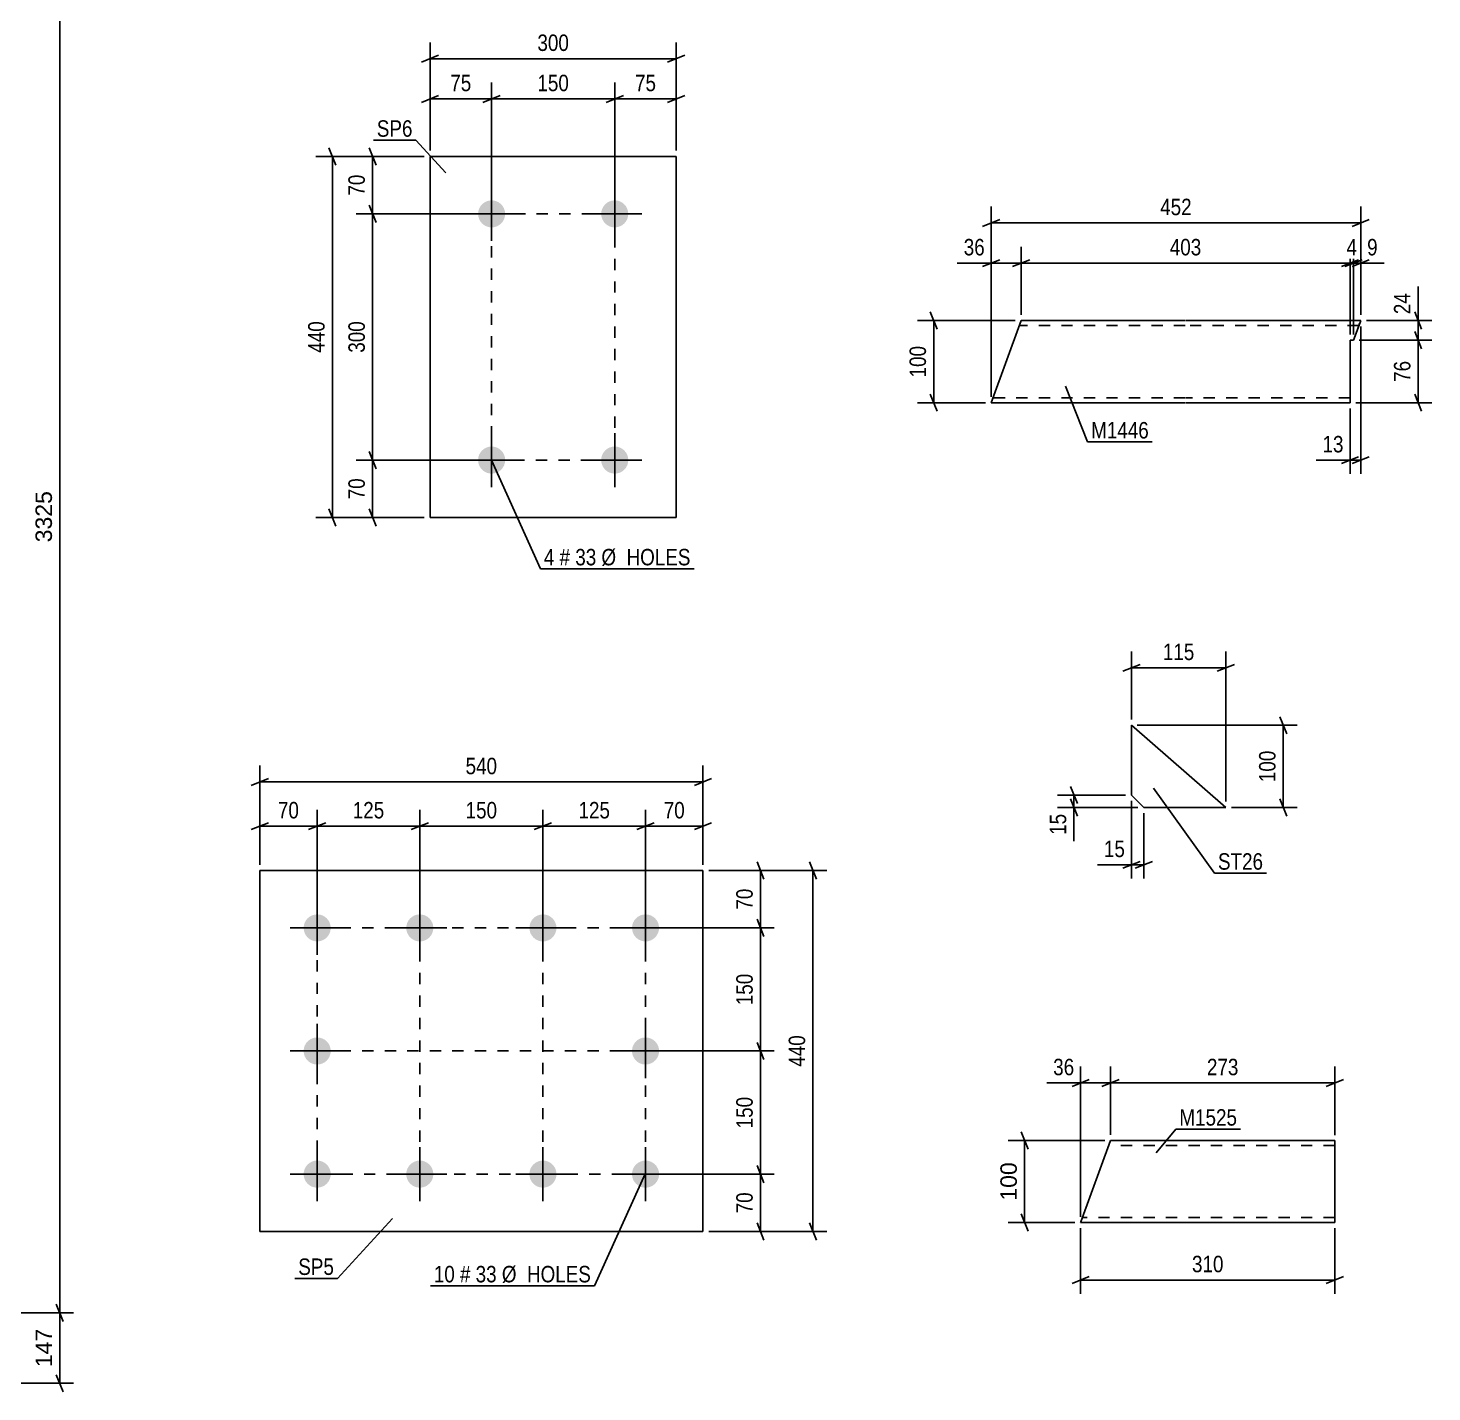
# Model space of a CAD drawing. Header units: millimetres. Extents: x 0 to 1189, y 0 to 841.
# Drawn here: x 702.5 to 946.8, y 428.4 to 665.8 of the extents above; entities that cross this region are included whole.
import ezdxf

# ---------------------------------------------------------------- set-up
doc = ezdxf.new("R2010")
doc.units = ezdxf.units.MM
doc.linetypes.add('DXK_LINE_DOT2', pattern=[3.9198, 1.9599, -1.9599])
doc.styles.add('Arial', font='ARIAL.TTF', dxfattribs={"height": 0.2})
doc.styles.add('Arial Narrow', font='ARIALN.TTF', dxfattribs={"height": 0.2})

# ---------------------------------------------------------------- blocks, each defined once
blk = doc.blocks.new('Part-284935191-15649 - 15648')
at = {"color": 2, "linetype": 'Continuous'}
for p, q in [((910.91, 530.14), (894.48, 544.43)), ((894.48, 544.43), (894.48, 532.29)), ((894.48, 532.29), (896.63, 530.14)), ((896.63, 530.14), (910.91, 530.14))]:
    blk.add_line(p, q, dxfattribs=at)
blk = doc.blocks.new('Part-284935191-15541 - 15540')
at = {"color": 2, "linetype": 'Continuous'}
for p, q in [((772.41, 580.59), (772.41, 643.45)), ((772.41, 643.45), (815.27, 643.45)), ((815.27, 643.45), (815.27, 580.59)), ((815.27, 580.59), (772.41, 580.59))]:
    blk.add_line(p, q, dxfattribs=at)
blk = doc.blocks.new('Bolt-284935191-15542 - 15540')
at = {"linetype": 'Continuous'}
for points in [[(783.13, 635.8, -1), (783.13, 631.09, -1)], [(804.56, 635.8, -1), (804.56, 631.09, -1)], [(783.13, 592.95, -1), (783.13, 588.23, -1)], [(804.56, 592.95, -1), (804.56, 588.23, -1)]]:
    blk.add_hatch(color=1, dxfattribs=at).paths.add_polyline_path(points)
at = {"color": 1, "linetype": 'Continuous'}
for p, q in [((783.13, 638.16), (783.13, 628.73)), ((804.56, 638.16), (804.56, 628.73)), ((778.41, 633.45), (787.84, 633.45)), ((799.84, 633.45), (809.27, 633.45)), ((783.13, 595.3), (783.13, 585.87)), ((804.56, 595.3), (804.56, 585.87)), ((778.41, 590.59), (787.84, 590.59)), ((799.84, 590.59), (809.27, 590.59))]:
    blk.add_line(p, q, dxfattribs=at)
blk = doc.blocks.new('Part-284935191-15549 - 15548')
at = {"color": 2, "linetype": 'Continuous'}
for p, q in [((742.77, 519.17), (742.77, 456.31)), ((742.77, 519.17), (819.92, 519.17)), ((819.92, 519.17), (819.92, 456.31)), ((742.77, 456.31), (819.92, 456.31))]:
    blk.add_line(p, q, dxfattribs=at)
blk = doc.blocks.new('Bolt-284935191-15550 - 15548')
at = {"linetype": 'Continuous'}
for points in [[(752.77, 511.52, -1), (752.77, 506.81, -1)], [(770.63, 511.52, -1), (770.63, 506.81, -1)], [(792.06, 511.52, -1), (792.06, 506.81, -1)], [(809.92, 511.52, -1), (809.92, 506.81, -1)], [(752.77, 490.1, -1), (752.77, 485.38, -1)], [(809.92, 490.1, -1), (809.92, 485.38, -1)], [(752.77, 468.67, -1), (752.77, 463.95, -1)], [(770.63, 468.67, -1), (770.63, 463.95, -1)], [(792.06, 468.67, -1), (792.06, 463.95, -1)], [(809.92, 468.67, -1), (809.92, 463.95, -1)]]:
    blk.add_hatch(color=1, dxfattribs=at).paths.add_polyline_path(points)
at = {"color": 1, "linetype": 'Continuous'}
for p, q in [((752.77, 513.88), (752.77, 504.45)), ((770.63, 513.88), (770.63, 504.45)), ((792.06, 513.88), (792.06, 504.45)), ((809.92, 513.88), (809.92, 504.45)), ((748.06, 509.17), (757.49, 509.17)), ((765.92, 509.17), (775.34, 509.17)), ((787.34, 509.17), (796.77, 509.17)), ((805.2, 509.17), (814.63, 509.17)), ((752.77, 492.45), (752.77, 483.02)), ((809.92, 492.45), (809.92, 483.02)), ((748.06, 487.74), (757.49, 487.74)), ((805.2, 487.74), (814.63, 487.74)), ((752.77, 471.02), (752.77, 461.6)), ((770.63, 471.02), (770.63, 461.6)), ((792.06, 471.02), (792.06, 461.6)), ((809.92, 471.02), (809.92, 461.6)), ((748.06, 466.31), (757.49, 466.31)), ((765.92, 466.31), (775.34, 466.31)), ((787.34, 466.31), (796.77, 466.31)), ((805.2, 466.31), (814.63, 466.31))]:
    blk.add_line(p, q, dxfattribs=at)
blk = doc.blocks.new('Part-284935191-15586 - 15585')
at = {"color": 2, "linetype": 'Continuous'}
for p, q in [((875.28, 614.87), (870.08, 600.58)), ((903.85, 614.87), (875.28, 614.87)), ((934.39, 614.87), (903.95, 614.87)), ((934.34, 614.74), (933.76, 613.16)), ((934.39, 614.87), (934.34, 614.74)), ((933.15, 611.47), (932.53, 611.47)), ((932.53, 611.47), (932.53, 600.58)), ((933.76, 613.16), (933.15, 611.47)), ((903.85, 600.58), (870.08, 600.58)), ((932.53, 600.58), (903.95, 600.58))]:
    blk.add_line(p, q, dxfattribs=at)
at = {"color": 7, "linetype": 'DXK_LINE_DOT2'}
for p, q in [((903.85, 614.01), (874.97, 614.01)), ((934.08, 614.01), (903.95, 614.01)), ((933.76, 613.16), (934.2, 614.37)), ((870.39, 601.44), (870.42, 601.51)), ((903.85, 601.44), (870.39, 601.44)), ((932.53, 601.44), (903.95, 601.44))]:
    blk.add_line(p, q, dxfattribs=at)
blk = doc.blocks.new('Part-284935191-15601 - 15600')
at = {"color": 2, "linetype": 'Continuous'}
for p, q in [((885.7, 458.01), (890.85, 472.17)), ((929.89, 472.17), (890.85, 472.17)), ((929.89, 472.17), (929.89, 472.04)), ((929.89, 472.04), (929.89, 470.45)), ((929.89, 470.45), (929.89, 459.6)), ((929.89, 457.88), (929.89, 459.6)), ((885.65, 457.88), (885.7, 458.01)), ((885.65, 457.88), (929.89, 457.88))]:
    blk.add_line(p, q, dxfattribs=at)
at = {"color": 7, "linetype": 'DXK_LINE_DOT2'}
for p, q in [((929.89, 470.45), (929.89, 471.67)), ((929.89, 471.31), (890.54, 471.31)), ((885.65, 457.88), (885.65, 457.88)), ((885.96, 458.74), (885.99, 458.8)), ((929.89, 458.74), (885.96, 458.74)), ((929.89, 458.8), (929.89, 459.27)), ((929.89, 458.74), (929.89, 458.8))]:
    blk.add_line(p, q, dxfattribs=at)
blk = doc.blocks.new('Rectangle-284935191-18930 - 15540')
at = {"color": 1, "linetype": 'DXK_LINE_DOT2'}
blk.add_lwpolyline([(783.13, 633.45), (804.56, 633.45), (804.56, 590.59), (783.13, 590.59), (783.13, 633.45)], close=True, dxfattribs=at)
blk = doc.blocks.new('Rectangle-284935191-18945 - 15548')
at = {"color": 1, "linetype": 'DXK_LINE_DOT2'}
blk.add_lwpolyline([(752.77, 509.17), (809.92, 509.17), (809.92, 466.31), (752.77, 466.31), (752.77, 509.17)], close=True, dxfattribs=at)
blk = doc.blocks.new('Line-284935191-18955 - 15548')
at = {"color": 1, "linetype": 'DXK_LINE_DOT2'}
blk.add_line((752.77, 487.74), (809.92, 487.74), dxfattribs=at)
blk = doc.blocks.new('Line-284935191-18962 - 15548')
at = {"color": 1, "linetype": 'DXK_LINE_DOT2'}
blk.add_line((770.63, 509.17), (770.63, 466.31), dxfattribs=at)
blk = doc.blocks.new('Line-284935191-18969 - 15548')
at = {"color": 1, "linetype": 'DXK_LINE_DOT2'}
blk.add_line((792.06, 509.17), (792.06, 466.31), dxfattribs=at)
blk = doc.blocks.new('StraightDimension-284935191-11063 - 10052')
at = {"color": 7, "linetype": 'Continuous'}
for p, q in [((652.58, 719.26), (710.36, 719.26)), ((708.56, 717.76), (707.36, 720.76)), ((707.96, 442.18), (707.96, 719.26)), ((707.36, 443.68), (708.56, 440.68)), ((652.58, 442.18), (710.36, 442.18))]:
    blk.add_line(p, q, dxfattribs=at)
at = {"color": 0}
blk.add_wipeout([(707.21, 585.77), (703.01, 585.77), (703.01, 575.68), (707.21, 575.68)], dxfattribs=at)
at = {"color": 3, "style": 'Arial'}
blk.add_text('3325', height=2.865, rotation=90.0002, dxfattribs=at).set_placement((706.61, 576.28))
blk = doc.blocks.new('StraightDimension-284935191-11064 - 10052')
at = {"color": 7, "linetype": 'Continuous'}
for p, q in [((707.36, 443.68), (708.56, 440.68)), ((652.58, 442.18), (710.36, 442.18)), ((707.96, 429.9), (707.96, 442.18)), ((708.56, 428.4), (707.36, 431.4)), ((683.9, 429.9), (710.36, 429.9))]:
    blk.add_line(p, q, dxfattribs=at)
at = {"color": 0}
blk.add_wipeout([(707.21, 439.98), (703.01, 439.98), (703.01, 432.11), (707.21, 432.11)], dxfattribs=at)
at = {"color": 3, "style": 'Arial'}
blk.add_text('147', height=2.865, rotation=90.0002, dxfattribs=at).set_placement((706.61, 432.71))
blk = doc.blocks.new('StraightDimension-284935191-16313 - 15648')
at = {"color": 7, "linetype": 'Continuous'}
for p, q in [((883.88, 533.79), (885.08, 530.79)), ((893.48, 532.29), (881.63, 532.29)), ((885.08, 528.64), (883.88, 531.64)), ((884.48, 530.14), (884.48, 532.29)), ((895.63, 530.14), (881.63, 530.14))]:
    blk.add_line(p, q, dxfattribs=at)
at = {"color": 0}
blk.add_wipeout([(883.73, 529.62), (879.53, 529.62), (879.53, 524.76), (883.73, 524.76)], dxfattribs=at)
at = {"color": 7, "linetype": 'Continuous'}
blk.add_line((884.48, 530.14), (884.48, 524.24), dxfattribs=at)
blk.add_line((884.48, 530.14), (884.48, 524.24), dxfattribs=at)
at = {"color": 3, "style": 'Arial Narrow'}
blk.add_text('15', height=2.863, rotation=90.0002, dxfattribs=at).set_placement((883.13, 525.36))
blk = doc.blocks.new('StraightDimension-284935191-16305 - 15648')
at = {"color": 7, "linetype": 'Continuous'}
for p, q in [((894.48, 531.29), (894.48, 517.74)), ((896.63, 529.14), (896.63, 517.74)), ((892.98, 519.54), (895.98, 520.74)), ((898.13, 520.74), (895.13, 519.54)), ((894.48, 520.14), (896.63, 520.14))]:
    blk.add_line(p, q, dxfattribs=at)
at = {"color": 0}
blk.add_wipeout([(893.96, 520.89), (893.96, 525.09), (889.1, 525.09), (889.1, 520.89)], dxfattribs=at)
at = {"color": 7, "linetype": 'Continuous'}
blk.add_line((894.48, 520.14), (888.58, 520.14), dxfattribs=at)
blk.add_line((894.48, 520.14), (888.58, 520.14), dxfattribs=at)
at = {"color": 3, "style": 'Arial Narrow'}
blk.add_text('15', height=2.863, dxfattribs=at).set_placement((889.7, 521.49))
blk = doc.blocks.new('StraightDimension-284935191-16317 - 15648')
at = {"color": 7, "linetype": 'Continuous'}
for p, q in [((921.51, 542.93), (920.31, 545.93)), ((895.48, 544.43), (923.31, 544.43)), ((920.91, 530.14), (920.91, 544.43)), ((920.31, 531.64), (921.51, 528.64)), ((911.91, 530.14), (923.31, 530.14))]:
    blk.add_line(p, q, dxfattribs=at)
at = {"color": 0}
blk.add_wipeout([(920.16, 540.63), (915.96, 540.63), (915.96, 533.94), (920.16, 533.94)], dxfattribs=at)
at = {"color": 3, "style": 'Arial Narrow'}
blk.add_text('100', height=2.863, rotation=90.0002, dxfattribs=at).set_placement((919.56, 534.54))
blk = doc.blocks.new('StraightDimension-284935191-16309 - 15648')
at = {"color": 7, "linetype": 'Continuous'}
for p, q in [((894.48, 545.43), (894.48, 557.28)), ((910.91, 531.14), (910.91, 557.28)), ((895.98, 555.03), (892.98, 553.83)), ((909.41, 553.83), (912.41, 555.03)), ((894.48, 554.43), (910.91, 554.43))]:
    blk.add_line(p, q, dxfattribs=at)
at = {"color": 0}
blk.add_wipeout([(906.04, 555.18), (906.04, 559.38), (899.36, 559.38), (899.36, 555.18)], dxfattribs=at)
at = {"color": 3, "style": 'Arial Narrow'}
blk.add_text('115', height=2.863, dxfattribs=at).set_placement((899.96, 555.78))
blk = doc.blocks.new('StraightDimension-284935191-16107 - 15540')
at = {"color": 7, "linetype": 'Continuous'}
for p, q in [((772.41, 644.45), (772.41, 663.3)), ((815.27, 644.45), (815.27, 663.3)), ((773.91, 661.05), (770.91, 659.85)), ((772.41, 660.45), (815.27, 660.45)), ((813.77, 659.85), (816.77, 661.05))]:
    blk.add_line(p, q, dxfattribs=at)
at = {"color": 0}
blk.add_wipeout([(797.19, 661.2), (797.19, 665.4), (790.5, 665.4), (790.5, 661.2)], dxfattribs=at)
at = {"color": 3, "style": 'Arial Narrow'}
blk.add_text('300', height=2.863, dxfattribs=at).set_placement((791.1, 661.8))
blk = doc.blocks.new('StraightDimension-284935191-16081 - 15540')
at = {"color": 7, "linetype": 'Continuous'}
for p, q in [((761.81, 592.09), (763.01, 589.09)), ((782.13, 590.59), (759.56, 590.59)), ((762.41, 580.59), (762.41, 590.59)), ((763.01, 579.09), (761.81, 582.09)), ((771.41, 580.59), (759.56, 580.59))]:
    blk.add_line(p, q, dxfattribs=at)
at = {"color": 0}
blk.add_wipeout([(761.66, 588.02), (757.46, 588.02), (757.46, 583.16), (761.66, 583.16)], dxfattribs=at)
at = {"color": 3, "style": 'Arial Narrow'}
blk.add_text('70', height=2.863, rotation=90.0002, dxfattribs=at).set_placement((761.06, 583.76))
blk = doc.blocks.new('StraightDimension-284935191-16079 - 15540')
at = {"color": 7, "linetype": 'Continuous'}
for p, q in [((771.41, 643.45), (759.56, 643.45)), ((761.81, 644.95), (763.01, 641.95)), ((762.41, 633.45), (762.41, 643.45)), ((782.13, 633.45), (759.56, 633.45)), ((763.01, 631.95), (761.81, 634.95))]:
    blk.add_line(p, q, dxfattribs=at)
at = {"color": 0}
blk.add_wipeout([(761.66, 640.87), (757.46, 640.87), (757.46, 636.02), (761.66, 636.02)], dxfattribs=at)
at = {"color": 3, "style": 'Arial Narrow'}
blk.add_text('70', height=2.863, rotation=90.0002, dxfattribs=at).set_placement((761.06, 636.62))
blk = doc.blocks.new('StraightDimension-284935191-16080 - 15540')
at = {"color": 7, "linetype": 'Continuous'}
for p, q in [((782.13, 633.45), (759.56, 633.45)), ((763.01, 631.95), (761.81, 634.95)), ((762.41, 590.59), (762.41, 633.45)), ((761.81, 592.09), (763.01, 589.09)), ((782.13, 590.59), (759.56, 590.59))]:
    blk.add_line(p, q, dxfattribs=at)
at = {"color": 0}
blk.add_wipeout([(761.66, 615.36), (757.46, 615.36), (757.46, 608.68), (761.66, 608.68)], dxfattribs=at)
at = {"color": 3, "style": 'Arial Narrow'}
blk.add_text('300', height=2.863, rotation=90.0002, dxfattribs=at).set_placement((761.06, 609.28))
blk = doc.blocks.new('StraightDimension-284935191-16091 - 15540')
at = {"color": 7, "linetype": 'Continuous'}
for p, q in [((771.41, 643.45), (752.56, 643.45)), ((756.01, 641.95), (754.81, 644.95)), ((755.41, 580.59), (755.41, 643.45)), ((754.81, 582.09), (756.01, 579.09)), ((771.41, 580.59), (752.56, 580.59))]:
    blk.add_line(p, q, dxfattribs=at)
at = {"color": 0}
blk.add_wipeout([(754.66, 615.36), (750.46, 615.36), (750.46, 608.68), (754.66, 608.68)], dxfattribs=at)
at = {"color": 3, "style": 'Arial Narrow'}
blk.add_text('440', height=2.863, rotation=90.0002, dxfattribs=at).set_placement((754.06, 609.28))
blk = doc.blocks.new('StraightDimension-284935191-16095 - 15540')
at = {"color": 7, "linetype": 'Continuous'}
for p, q in [((804.56, 634.45), (804.56, 656.3)), ((815.27, 644.45), (815.27, 656.3)), ((803.06, 652.85), (806.06, 654.05)), ((804.56, 653.45), (815.27, 653.45)), ((816.77, 654.05), (813.77, 652.85))]:
    blk.add_line(p, q, dxfattribs=at)
at = {"color": 0}
blk.add_wipeout([(812.34, 654.2), (812.34, 658.4), (807.49, 658.4), (807.49, 654.2)], dxfattribs=at)
at = {"color": 3, "style": 'Arial Narrow'}
blk.add_text('75', height=2.863, dxfattribs=at).set_placement((808.09, 654.8))
blk = doc.blocks.new('StraightDimension-284935191-16096 - 15540')
at = {"color": 7, "linetype": 'Continuous'}
for p, q in [((783.13, 634.45), (783.13, 656.3)), ((804.56, 634.45), (804.56, 656.3)), ((784.63, 654.05), (781.63, 652.85)), ((783.13, 653.45), (804.56, 653.45)), ((803.06, 652.85), (806.06, 654.05))]:
    blk.add_line(p, q, dxfattribs=at)
at = {"color": 0}
blk.add_wipeout([(797.19, 654.2), (797.19, 658.4), (790.5, 658.4), (790.5, 654.2)], dxfattribs=at)
at = {"color": 3, "style": 'Arial Narrow'}
blk.add_text('150', height=2.863, dxfattribs=at).set_placement((791.1, 654.8))
blk = doc.blocks.new('StraightDimension-284935191-16097 - 15540')
at = {"color": 7, "linetype": 'Continuous'}
for p, q in [((772.41, 644.45), (772.41, 656.3)), ((783.13, 634.45), (783.13, 656.3)), ((770.91, 652.85), (773.91, 654.05)), ((772.41, 653.45), (783.13, 653.45)), ((784.63, 654.05), (781.63, 652.85))]:
    blk.add_line(p, q, dxfattribs=at)
at = {"color": 0}
blk.add_wipeout([(780.2, 654.2), (780.2, 658.4), (775.34, 658.4), (775.34, 654.2)], dxfattribs=at)
at = {"color": 3, "style": 'Arial Narrow'}
blk.add_text('75', height=2.863, dxfattribs=at).set_placement((775.94, 654.8))
blk = doc.blocks.new('StraightDimension-284935191-21095 - 15548')
at = {"color": 7, "linetype": 'Continuous'}
for p, q in [((770.63, 510.17), (770.63, 529.72)), ((792.06, 510.17), (792.06, 529.72)), ((772.13, 527.47), (769.13, 526.27)), ((770.63, 526.87), (792.06, 526.87)), ((790.56, 526.27), (793.56, 527.47))]:
    blk.add_line(p, q, dxfattribs=at)
at = {"color": 0}
blk.add_wipeout([(784.69, 527.62), (784.69, 531.82), (778, 531.82), (778, 527.62)], dxfattribs=at)
at = {"color": 3, "style": 'Arial Narrow'}
blk.add_text('150', height=2.863, dxfattribs=at).set_placement((778.6, 528.22))
blk = doc.blocks.new('StraightDimension-284935191-21091 - 15548')
at = {"color": 7, "linetype": 'Continuous'}
for p, q in [((830.52, 507.67), (829.32, 510.67)), ((810.92, 509.17), (832.32, 509.17)), ((829.92, 487.74), (829.92, 509.17)), ((829.32, 489.24), (830.52, 486.24)), ((810.92, 487.74), (832.32, 487.74))]:
    blk.add_line(p, q, dxfattribs=at)
at = {"color": 0}
blk.add_wipeout([(829.17, 501.8), (824.97, 501.8), (824.97, 495.11), (829.17, 495.11)], dxfattribs=at)
at = {"color": 3, "style": 'Arial Narrow'}
blk.add_text('150', height=2.863, rotation=90.0002, dxfattribs=at).set_placement((828.57, 495.71))
blk = doc.blocks.new('StraightDimension-284935191-16111 - 15548')
at = {"color": 7, "linetype": 'Continuous'}
for p, q in [((829.32, 520.67), (830.52, 517.67)), ((820.92, 519.17), (832.32, 519.17)), ((829.92, 509.17), (829.92, 519.17)), ((830.52, 507.67), (829.32, 510.67)), ((810.92, 509.17), (832.32, 509.17))]:
    blk.add_line(p, q, dxfattribs=at)
at = {"color": 0}
blk.add_wipeout([(829.17, 516.6), (824.97, 516.6), (824.97, 511.74), (829.17, 511.74)], dxfattribs=at)
at = {"color": 3, "style": 'Arial Narrow'}
blk.add_text('70', height=2.863, rotation=90.0002, dxfattribs=at).set_placement((828.57, 512.34))
blk = doc.blocks.new('StraightDimension-284935191-16114 - 15548')
at = {"color": 7, "linetype": 'Continuous'}
for p, q in [((829.32, 467.81), (830.52, 464.81)), ((810.92, 466.31), (832.32, 466.31)), ((829.92, 456.31), (829.92, 466.31)), ((830.52, 454.81), (829.32, 457.81)), ((820.92, 456.31), (832.32, 456.31))]:
    blk.add_line(p, q, dxfattribs=at)
at = {"color": 0}
blk.add_wipeout([(829.17, 463.74), (824.97, 463.74), (824.97, 458.88), (829.17, 458.88)], dxfattribs=at)
at = {"color": 3, "style": 'Arial Narrow'}
blk.add_text('70', height=2.863, rotation=90.0002, dxfattribs=at).set_placement((828.57, 459.48))
blk = doc.blocks.new('StraightDimension-284935191-16127 - 15548')
at = {"color": 7, "linetype": 'Continuous'}
for p, q in [((839.65, 517.67), (838.45, 520.67)), ((820.92, 519.17), (841.45, 519.17)), ((839.05, 456.31), (839.05, 519.17)), ((838.45, 457.81), (839.65, 454.81)), ((820.92, 456.31), (841.45, 456.31))]:
    blk.add_line(p, q, dxfattribs=at)
at = {"color": 0}
blk.add_wipeout([(838.3, 491.08), (834.1, 491.08), (834.1, 484.4), (838.3, 484.4)], dxfattribs=at)
at = {"color": 3, "style": 'Arial Narrow'}
blk.add_text('440', height=2.863, rotation=90.0002, dxfattribs=at).set_placement((837.7, 485))
blk = doc.blocks.new('StraightDimension-284935191-16131 - 15548')
at = {"color": 7, "linetype": 'Continuous'}
for p, q in [((809.92, 510.17), (809.92, 529.72)), ((819.92, 520.17), (819.92, 529.72)), ((808.42, 526.27), (811.42, 527.47)), ((809.92, 526.87), (819.92, 526.87)), ((821.42, 527.47), (818.42, 526.27))]:
    blk.add_line(p, q, dxfattribs=at)
at = {"color": 0}
blk.add_wipeout([(817.34, 527.62), (817.34, 531.82), (812.49, 531.82), (812.49, 527.62)], dxfattribs=at)
at = {"color": 3, "style": 'Arial Narrow'}
blk.add_text('70', height=2.863, dxfattribs=at).set_placement((813.09, 528.22))
blk = doc.blocks.new('StraightDimension-284935191-16135 - 15548')
at = {"color": 7, "linetype": 'Continuous'}
for p, q in [((742.77, 520.17), (742.77, 529.72)), ((752.77, 510.17), (752.77, 529.72)), ((741.27, 526.27), (744.27, 527.47)), ((742.77, 526.87), (752.77, 526.87)), ((754.27, 527.47), (751.27, 526.27))]:
    blk.add_line(p, q, dxfattribs=at)
at = {"color": 0}
blk.add_wipeout([(750.2, 527.62), (750.2, 531.82), (745.34, 531.82), (745.34, 527.62)], dxfattribs=at)
at = {"color": 3, "style": 'Arial Narrow'}
blk.add_text('70', height=2.863, dxfattribs=at).set_placement((745.94, 528.22))
blk = doc.blocks.new('StraightDimension-284935191-16151 - 15548')
at = {"color": 7, "linetype": 'Continuous'}
for p, q in [((744.27, 535.16), (741.27, 533.96)), ((742.77, 520.17), (742.77, 537.41)), ((818.42, 533.96), (821.42, 535.16)), ((819.92, 520.17), (819.92, 537.41)), ((742.77, 534.56), (819.92, 534.56))]:
    blk.add_line(p, q, dxfattribs=at)
at = {"color": 0}
blk.add_wipeout([(784.69, 535.31), (784.69, 539.51), (778, 539.51), (778, 535.31)], dxfattribs=at)
at = {"color": 3, "style": 'Arial Narrow'}
blk.add_text('540', height=2.863, dxfattribs=at).set_placement((778.6, 535.91))
blk = doc.blocks.new('StraightDimension-284935191-21089 - 15548')
at = {"color": 7, "linetype": 'Continuous'}
for p, q in [((830.52, 486.24), (829.32, 489.24)), ((810.92, 487.74), (832.32, 487.74)), ((829.92, 466.31), (829.92, 487.74)), ((829.32, 467.81), (830.52, 464.81)), ((810.92, 466.31), (832.32, 466.31))]:
    blk.add_line(p, q, dxfattribs=at)
at = {"color": 0}
blk.add_wipeout([(829.17, 480.37), (824.97, 480.37), (824.97, 473.68), (829.17, 473.68)], dxfattribs=at)
at = {"color": 3, "style": 'Arial Narrow'}
blk.add_text('150', height=2.863, rotation=90.0002, dxfattribs=at).set_placement((828.57, 474.28))
blk = doc.blocks.new('StraightDimension-284935191-21093 - 15548')
at = {"color": 7, "linetype": 'Continuous'}
for p, q in [((752.77, 510.17), (752.77, 529.72)), ((770.63, 510.17), (770.63, 529.72)), ((754.27, 527.47), (751.27, 526.27)), ((752.77, 526.87), (770.63, 526.87)), ((769.13, 526.27), (772.13, 527.47))]:
    blk.add_line(p, q, dxfattribs=at)
at = {"color": 0}
blk.add_wipeout([(765.04, 527.62), (765.04, 531.82), (758.36, 531.82), (758.36, 527.62)], dxfattribs=at)
at = {"color": 3, "style": 'Arial Narrow'}
blk.add_text('125', height=2.863, dxfattribs=at).set_placement((758.96, 528.22))
blk = doc.blocks.new('StraightDimension-284935191-21097 - 15548')
at = {"color": 7, "linetype": 'Continuous'}
for p, q in [((792.06, 510.17), (792.06, 529.72)), ((809.92, 510.17), (809.92, 529.72)), ((793.56, 527.47), (790.56, 526.27)), ((792.06, 526.87), (809.92, 526.87)), ((808.42, 526.27), (811.42, 527.47))]:
    blk.add_line(p, q, dxfattribs=at)
at = {"color": 0}
blk.add_wipeout([(804.33, 527.62), (804.33, 531.82), (797.65, 531.82), (797.65, 527.62)], dxfattribs=at)
at = {"color": 3, "style": 'Arial Narrow'}
blk.add_text('125', height=2.863, dxfattribs=at).set_placement((798.25, 528.22))
blk = doc.blocks.new('StraightDimension-284935191-16228 - 15585')
at = {"color": 7, "linetype": 'Continuous'}
for p, q in [((870.08, 601.58), (870.08, 627.72)), ((875.28, 615.87), (875.28, 627.72)), ((868.58, 624.27), (871.58, 625.47)), ((870.08, 624.87), (875.28, 624.87)), ((876.78, 625.47), (873.78, 624.27))]:
    blk.add_line(p, q, dxfattribs=at)
at = {"color": 0}
blk.add_wipeout([(869.56, 625.62), (869.56, 629.82), (864.7, 629.82), (864.7, 625.62)], dxfattribs=at)
at = {"color": 7, "linetype": 'Continuous'}
blk.add_line((870.08, 624.87), (864.18, 624.87), dxfattribs=at)
blk.add_line((870.08, 624.87), (864.18, 624.87), dxfattribs=at)
at = {"color": 3, "style": 'Arial Narrow'}
blk.add_text('36', height=2.863, dxfattribs=at).set_placement((865.3, 626.22))
blk = doc.blocks.new('StraightDimension-284935191-16227 - 15585')
at = {"color": 7, "linetype": 'Continuous'}
for p, q in [((875.28, 615.87), (875.28, 627.72)), ((932.53, 612.47), (932.53, 627.72)), ((876.78, 625.47), (873.78, 624.27)), ((875.28, 624.87), (932.53, 624.87)), ((931.03, 624.27), (934.03, 625.47))]:
    blk.add_line(p, q, dxfattribs=at)
at = {"color": 0}
blk.add_wipeout([(907.25, 625.62), (907.25, 629.82), (900.56, 629.82), (900.56, 625.62)], dxfattribs=at)
at = {"color": 3, "style": 'Arial Narrow'}
blk.add_text('403', height=2.863, dxfattribs=at).set_placement((901.16, 626.22))
blk = doc.blocks.new('StraightDimension-284935191-16219 - 15585')
at = {"color": 7, "linetype": 'Continuous'}
for p, q in [((860.68, 613.37), (859.48, 616.37)), ((874.28, 614.87), (857.23, 614.87)), ((860.08, 600.58), (860.08, 614.87)), ((859.48, 602.08), (860.68, 599.08)), ((869.08, 600.58), (857.23, 600.58))]:
    blk.add_line(p, q, dxfattribs=at)
at = {"color": 0}
blk.add_wipeout([(859.33, 611.07), (855.13, 611.07), (855.13, 604.38), (859.33, 604.38)], dxfattribs=at)
at = {"color": 3, "style": 'Arial Narrow'}
blk.add_text('100', height=2.863, rotation=90.0002, dxfattribs=at).set_placement((858.73, 604.98))
blk = doc.blocks.new('StraightDimension-284935191-16225 - 15585')
at = {"color": 7, "linetype": 'Continuous'}
for p, q in [((933.15, 612.47), (933.15, 627.72)), ((934.39, 615.87), (934.39, 627.72)), ((931.65, 624.27), (934.65, 625.47)), ((935.89, 625.47), (932.89, 624.27)), ((933.15, 624.87), (934.39, 624.87))]:
    blk.add_line(p, q, dxfattribs=at)
at = {"color": 0}
blk.add_wipeout([(937.94, 625.62), (937.94, 629.82), (934.91, 629.82), (934.91, 625.62)], dxfattribs=at)
at = {"color": 7, "linetype": 'Continuous'}
blk.add_line((934.39, 624.87), (938.46, 624.87), dxfattribs=at)
blk.add_line((934.39, 624.87), (938.46, 624.87), dxfattribs=at)
at = {"color": 3, "style": 'Arial Narrow'}
blk.add_text('9', height=2.86, dxfattribs=at).set_placement((935.51, 626.22))
blk = doc.blocks.new('StraightDimension-284935191-16226 - 15585')
at = {"color": 7, "linetype": 'Continuous'}
for p, q in [((932.53, 612.47), (932.53, 627.72)), ((933.15, 612.47), (933.15, 627.72)), ((931.03, 624.27), (934.03, 625.47)), ((934.65, 625.47), (931.65, 624.27)), ((932.53, 624.87), (933.15, 624.87))]:
    blk.add_line(p, q, dxfattribs=at)
at = {"color": 0}
blk.add_wipeout([(934.35, 625.62), (934.35, 629.82), (931.32, 629.82), (931.32, 625.62)], dxfattribs=at)
at = {"color": 3, "style": 'Arial Narrow'}
blk.add_text('4', height=2.86, dxfattribs=at).set_placement((931.92, 626.22))
blk = doc.blocks.new('StraightDimension-284935191-16240 - 15585')
at = {"color": 7, "linetype": 'Continuous'}
for p, q in [((934.39, 613.87), (934.39, 588.18)), ((932.53, 599.58), (932.53, 588.18)), ((931.03, 589.98), (934.03, 591.18)), ((932.53, 590.58), (934.39, 590.58)), ((935.89, 591.18), (932.89, 589.98))]:
    blk.add_line(p, q, dxfattribs=at)
at = {"color": 0}
blk.add_wipeout([(932, 591.33), (932, 595.53), (927.14, 595.53), (927.14, 591.33)], dxfattribs=at)
at = {"color": 7, "linetype": 'Continuous'}
blk.add_line((932.53, 590.58), (926.62, 590.58), dxfattribs=at)
blk.add_line((932.53, 590.58), (926.62, 590.58), dxfattribs=at)
at = {"color": 3, "style": 'Arial Narrow'}
blk.add_text('13', height=2.863, dxfattribs=at).set_placement((927.74, 591.93))
blk = doc.blocks.new('StraightDimension-284935191-16245 - 15585')
at = {"color": 7, "linetype": 'Continuous'}
for p, q in [((870.08, 601.58), (870.08, 634.72)), ((934.39, 615.87), (934.39, 634.72)), ((871.58, 632.47), (868.58, 631.27)), ((870.08, 631.87), (934.39, 631.87)), ((932.89, 631.27), (935.89, 632.47))]:
    blk.add_line(p, q, dxfattribs=at)
at = {"color": 0}
blk.add_wipeout([(905.58, 632.62), (905.58, 636.82), (898.89, 636.82), (898.89, 632.62)], dxfattribs=at)
at = {"color": 3, "style": 'Arial Narrow'}
blk.add_text('452', height=2.863, dxfattribs=at).set_placement((899.49, 633.22))
blk = doc.blocks.new('StraightDimension-284935191-19001 - 15585')
at = {"color": 7, "linetype": 'Continuous'}
for p, q in [((943.79, 616.37), (944.99, 613.37)), ((935.39, 614.87), (946.79, 614.87)), ((944.39, 611.47), (944.39, 614.87)), ((934.15, 611.47), (946.79, 611.47)), ((944.99, 609.97), (943.79, 612.97))]:
    blk.add_line(p, q, dxfattribs=at)
at = {"color": 0}
blk.add_wipeout([(943.64, 620.25), (939.44, 620.25), (939.44, 615.39), (943.64, 615.39)], dxfattribs=at)
at = {"color": 7, "linetype": 'Continuous'}
blk.add_line((944.39, 614.87), (944.39, 620.78), dxfattribs=at)
blk.add_line((944.39, 614.87), (944.39, 620.78), dxfattribs=at)
at = {"color": 3, "style": 'Arial Narrow'}
blk.add_text('24', height=2.863, rotation=90.0002, dxfattribs=at).set_placement((943.04, 615.99))
blk = doc.blocks.new('StraightDimension-284935191-19002 - 15585')
at = {"color": 7, "linetype": 'Continuous'}
for p, q in [((934.15, 611.47), (946.79, 611.47)), ((943.79, 612.97), (944.99, 609.97)), ((944.39, 600.58), (944.39, 611.47)), ((944.99, 599.08), (943.79, 602.08)), ((933.53, 600.58), (946.79, 600.58))]:
    blk.add_line(p, q, dxfattribs=at)
at = {"color": 0}
blk.add_wipeout([(943.64, 608.45), (939.44, 608.45), (939.44, 603.6), (943.64, 603.6)], dxfattribs=at)
at = {"color": 3, "style": 'Arial Narrow'}
blk.add_text('76', height=2.863, rotation=90.0002, dxfattribs=at).set_placement((943.04, 604.2))
blk = doc.blocks.new('StraightDimension-284935191-19115 - 15600')
at = {"color": 7, "linetype": 'Continuous'}
for p, q in [((885.65, 458.88), (885.65, 485.02)), ((890.85, 473.17), (890.85, 485.02)), ((884.15, 481.57), (887.15, 482.77)), ((885.65, 482.17), (890.85, 482.17)), ((892.35, 482.77), (889.35, 481.57))]:
    blk.add_line(p, q, dxfattribs=at)
at = {"color": 0}
blk.add_wipeout([(885.12, 482.92), (885.12, 487.12), (880.27, 487.12), (880.27, 482.92)], dxfattribs=at)
at = {"color": 7, "linetype": 'Continuous'}
blk.add_line((885.65, 482.17), (879.74, 482.17), dxfattribs=at)
blk.add_line((885.65, 482.17), (879.74, 482.17), dxfattribs=at)
at = {"color": 3, "style": 'Arial Narrow'}
blk.add_text('36', height=2.863, dxfattribs=at).set_placement((880.87, 483.52))
blk = doc.blocks.new('StraightDimension-284935191-19086 - 15600')
at = {"color": 7, "linetype": 'Continuous'}
for p, q in [((889.85, 472.17), (873.04, 472.17)), ((876.49, 470.67), (875.29, 473.67)), ((875.89, 457.88), (875.89, 472.17)), ((875.29, 459.38), (876.49, 456.38)), ((884.65, 457.88), (873.04, 457.88))]:
    blk.add_line(p, q, dxfattribs=at)
at = {"color": 0}
blk.add_wipeout([(875.14, 468.96), (870.94, 468.96), (870.94, 461.09), (875.14, 461.09)], dxfattribs=at)
at = {"color": 3, "style": 'Arial'}
blk.add_text('100', height=2.865, rotation=90.0002, dxfattribs=at).set_placement((874.54, 461.69))
blk = doc.blocks.new('StraightDimension-284935191-16267 - 15600')
at = {"color": 7, "linetype": 'Continuous'}
for p, q in [((885.65, 456.88), (885.65, 445.48)), ((929.89, 456.88), (929.89, 445.48)), ((887.15, 448.48), (884.15, 447.28)), ((885.65, 447.88), (929.89, 447.88)), ((928.39, 447.28), (931.39, 448.48))]:
    blk.add_line(p, q, dxfattribs=at)
at = {"color": 0}
blk.add_wipeout([(911.11, 448.63), (911.11, 452.83), (904.43, 452.83), (904.43, 448.63)], dxfattribs=at)
at = {"color": 3, "style": 'Arial Narrow'}
blk.add_text('310', height=2.863, dxfattribs=at).set_placement((905.03, 449.23))
blk = doc.blocks.new('StraightDimension-284935191-19114 - 15600')
at = {"color": 7, "linetype": 'Continuous'}
for p, q in [((890.85, 473.17), (890.85, 485.02)), ((929.89, 473.1), (929.89, 485.02)), ((892.35, 482.77), (889.35, 481.57)), ((890.85, 482.17), (929.89, 482.17)), ((928.39, 481.57), (931.39, 482.77))]:
    blk.add_line(p, q, dxfattribs=at)
at = {"color": 0}
blk.add_wipeout([(913.71, 482.92), (913.71, 487.12), (907.03, 487.12), (907.03, 482.92)], dxfattribs=at)
at = {"color": 3, "style": 'Arial Narrow'}
blk.add_text('273', height=2.863, dxfattribs=at).set_placement((907.63, 483.52))
blk = doc.blocks.new('Mark-284935191-16419 - 15648')
at = {"color": 0}
blk.add_wipeout([(917.41, 519.3), (917.41, 522.3), (909.55, 522.3), (909.55, 519.3)], dxfattribs=at)
blk.add_wipeout([(917.41, 519.3), (917.41, 522.3), (909.55, 522.3), (909.55, 519.3)], dxfattribs=at)
at = {"color": 30, "linetype": 'Continuous'}
for p, q in [((898.35, 533.51), (908.95, 518.7)), ((908.95, 518.7), (918.01, 518.7))]:
    blk.add_line(p, q, dxfattribs=at)
at = {"color": 3, "style": 'Arial Narrow'}
blk.add_text('ST26', height=2.863, dxfattribs=at).set_placement((909.55, 519.3))
blk = doc.blocks.new('Mark-284935191-16384 - 15540')
at = {"color": 0}
blk.add_wipeout([(769.36, 646.87), (769.36, 649.87), (763.15, 649.87), (763.15, 646.87)], dxfattribs=at)
blk.add_wipeout([(769.36, 646.87), (769.36, 649.87), (763.15, 649.87), (763.15, 646.87)], dxfattribs=at)
at = {"color": 30, "linetype": 'Continuous'}
for p in [(762.55, 646.27), (775.16, 640.61)]:
    blk.add_line(p, (769.96, 646.27), dxfattribs=at)
at = {"color": 3, "style": 'Arial Narrow'}
blk.add_text('SP6', height=2.863, dxfattribs=at).set_placement((763.15, 646.87))
blk = doc.blocks.new('Mark-284935191-16387 - 15540')
at = {"color": 0}
blk.add_wipeout([(794.06, 572.27), (794.06, 575.27), (792.23, 575.27), (792.23, 572.27)], dxfattribs=at)
blk.add_wipeout([(794.06, 572.27), (794.06, 575.27), (792.23, 575.27), (792.23, 572.27)], dxfattribs=at)
at = {"color": 7, "linetype": 'Continuous'}
blk.add_line((783.13, 590.59), (791.63, 571.67), dxfattribs=at)
at = {"color": 0}
blk.add_wipeout([(796.79, 572.27), (796.79, 575.27), (794.96, 575.27), (794.96, 572.27)], dxfattribs=at)
blk.add_wipeout([(796.79, 572.27), (796.79, 575.27), (794.96, 575.27), (794.96, 572.27)], dxfattribs=at)
at = {"color": 3, "style": 'Arial Narrow'}
blk.add_text('4', height=2.86, dxfattribs=at).set_placement((792.23, 572.27))
at = {"color": 0}
blk.add_wipeout([(801.34, 572.27), (801.34, 575.27), (797.69, 575.27), (797.69, 572.27)], dxfattribs=at)
blk.add_wipeout([(801.34, 572.27), (801.34, 575.27), (797.69, 575.27), (797.69, 572.27)], dxfattribs=at)
at = {"color": 3, "style": 'Arial Narrow'}
blk.add_text('#', height=2.86, dxfattribs=at).set_placement((794.96, 572.27))
at = {"color": 0}
blk.add_wipeout([(817.77, 572.27), (817.77, 575.27), (802.24, 575.27), (802.24, 572.27)], dxfattribs=at)
blk.add_wipeout([(817.77, 572.27), (817.77, 575.27), (802.24, 575.27), (802.24, 572.27)], dxfattribs=at)
at = {"color": 7, "linetype": 'Continuous'}
blk.add_line((791.63, 571.67), (818.37, 571.67), dxfattribs=at)
at = {"color": 3, "style": 'Arial Narrow'}
for s, p in [('33', (797.69, 572.27)), ('Ø  HOLES', (802.24, 572.27))]:
    blk.add_text(s, height=2.863, dxfattribs=at).set_placement(p)
blk = doc.blocks.new('Mark-284935191-16388 - 15548')
at = {"color": 0}
blk.add_wipeout([(755.69, 448.76), (755.69, 451.76), (749.48, 451.76), (749.48, 448.76)], dxfattribs=at)
blk.add_wipeout([(755.69, 448.76), (755.69, 451.76), (749.48, 451.76), (749.48, 448.76)], dxfattribs=at)
at = {"color": 30, "linetype": 'Continuous'}
for p in [(765.9, 458.56), (748.88, 448.16)]:
    blk.add_line(p, (756.29, 448.16), dxfattribs=at)
at = {"color": 3, "style": 'Arial Narrow'}
blk.add_text('SP5', height=2.863, dxfattribs=at).set_placement((749.48, 448.76))
blk = doc.blocks.new('Mark-284935191-16391 - 15548')
at = {"color": 0}
blk.add_wipeout([(776.72, 447.47), (776.72, 450.47), (773.07, 450.47), (773.07, 447.47)], dxfattribs=at)
blk.add_wipeout([(776.72, 447.47), (776.72, 450.47), (773.07, 450.47), (773.07, 447.47)], dxfattribs=at)
blk.add_wipeout([(779.45, 447.47), (779.45, 450.47), (777.62, 450.47), (777.62, 447.47)], dxfattribs=at)
blk.add_wipeout([(779.45, 447.47), (779.45, 450.47), (777.62, 450.47), (777.62, 447.47)], dxfattribs=at)
at = {"color": 3, "style": 'Arial Narrow'}
blk.add_text('10', height=2.863, dxfattribs=at).set_placement((773.07, 447.47))
at = {"color": 0}
blk.add_wipeout([(784.01, 447.47), (784.01, 450.47), (780.35, 450.47), (780.35, 447.47)], dxfattribs=at)
blk.add_wipeout([(784.01, 447.47), (784.01, 450.47), (780.35, 450.47), (780.35, 447.47)], dxfattribs=at)
at = {"color": 3, "style": 'Arial Narrow'}
blk.add_text('#', height=2.86, dxfattribs=at).set_placement((777.62, 447.47))
at = {"color": 0}
blk.add_wipeout([(800.43, 447.47), (800.43, 450.47), (784.91, 450.47), (784.91, 447.47)], dxfattribs=at)
blk.add_wipeout([(800.43, 447.47), (800.43, 450.47), (784.91, 450.47), (784.91, 447.47)], dxfattribs=at)
at = {"color": 7, "linetype": 'Continuous'}
for p in [(809.92, 466.45), (772.47, 446.87)]:
    blk.add_line(p, (801.03, 446.87), dxfattribs=at)
at = {"color": 3, "style": 'Arial Narrow'}
for s, p in [('33', (780.35, 447.47)), ('Ø  HOLES', (784.91, 447.47))]:
    blk.add_text(s, height=2.863, dxfattribs=at).set_placement(p)
blk = doc.blocks.new('Mark-284935191-16398 - 15585')
at = {"color": 0}
blk.add_wipeout([(897.52, 594.35), (897.52, 597.35), (887.47, 597.35), (887.47, 594.35)], dxfattribs=at)
blk.add_wipeout([(897.52, 594.35), (897.52, 597.35), (887.47, 597.35), (887.47, 594.35)], dxfattribs=at)
at = {"color": 30, "linetype": 'Continuous'}
for p, q in [((883.04, 603.48), (886.87, 593.75)), ((886.87, 593.75), (898.12, 593.75))]:
    blk.add_line(p, q, dxfattribs=at)
at = {"color": 3, "style": 'Arial Narrow'}
blk.add_text('M1446', height=2.863, dxfattribs=at).set_placement((887.47, 594.35))
blk = doc.blocks.new('Mark-284935191-16404 - 15600')
at = {"color": 0}
blk.add_wipeout([(912.88, 474.75), (912.88, 477.75), (902.83, 477.75), (902.83, 474.75)], dxfattribs=at)
blk.add_wipeout([(912.88, 474.75), (912.88, 477.75), (902.83, 477.75), (902.83, 474.75)], dxfattribs=at)
at = {"color": 30, "linetype": 'Continuous'}
for p, q in [((898.78, 470), (902.23, 474.15)), ((902.23, 474.15), (913.48, 474.15))]:
    blk.add_line(p, q, dxfattribs=at)
at = {"color": 3, "style": 'Arial Narrow'}
blk.add_text('M1525', height=2.863, dxfattribs=at).set_placement((902.83, 474.75))

msp = doc.modelspace()

# ---------------------------------------------------------------- block references
for name in ['StraightDimension-284935191-11063 - 10052', 'Part-284935191-15541 - 15540', 'Bolt-284935191-15542 - 15540', 'Rectangle-284935191-18930 - 15540', 'Part-284935191-15586 - 15585', 'Part-284935191-15649 - 15648', 'Part-284935191-15549 - 15548', 'Bolt-284935191-15550 - 15548', 'Rectangle-284935191-18945 - 15548', 'Line-284935191-18962 - 15548', 'Line-284935191-18969 - 15548', 'Line-284935191-18955 - 15548', 'Part-284935191-15601 - 15600']:
    msp.add_blockref(name, (0, 0))

# ---------------------------------------------------------------- next in the draw order: block references
for name in ['StraightDimension-284935191-16107 - 15540', 'StraightDimension-284935191-16228 - 15585', 'StraightDimension-284935191-16081 - 15540', 'StraightDimension-284935191-16313 - 15648', 'StraightDimension-284935191-16135 - 15548', 'StraightDimension-284935191-21095 - 15548', 'StraightDimension-284935191-21091 - 15548', 'StraightDimension-284935191-19115 - 15600', 'StraightDimension-284935191-16114 - 15548', 'Mark-284935191-16388 - 15548', 'StraightDimension-284935191-11064 - 10052']:
    msp.add_blockref(name, (0, 0))

# ---------------------------------------------------------------- next in the draw order: block references
for name in ['StraightDimension-284935191-16095 - 15540', 'StraightDimension-284935191-16079 - 15540', 'StraightDimension-284935191-16227 - 15585', 'StraightDimension-284935191-16305 - 15648', 'StraightDimension-284935191-16111 - 15548', 'StraightDimension-284935191-19086 - 15600']:
    msp.add_blockref(name, (0, 0))

# ---------------------------------------------------------------- next in the draw order: block references
for name in ['StraightDimension-284935191-16080 - 15540', 'StraightDimension-284935191-16225 - 15585', 'StraightDimension-284935191-16219 - 15585', 'StraightDimension-284935191-16317 - 15648', 'StraightDimension-284935191-16127 - 15548', 'StraightDimension-284935191-19114 - 15600', 'StraightDimension-284935191-16267 - 15600']:
    msp.add_blockref(name, (0, 0))

# ---------------------------------------------------------------- next in the draw order: block references
for name in ['StraightDimension-284935191-16096 - 15540', 'StraightDimension-284935191-16091 - 15540', 'StraightDimension-284935191-16226 - 15585', 'Mark-284935191-16387 - 15540', 'StraightDimension-284935191-16309 - 15648', 'StraightDimension-284935191-16131 - 15548', 'StraightDimension-284935191-21089 - 15548', 'Mark-284935191-16404 - 15600']:
    msp.add_blockref(name, (0, 0))

# ---------------------------------------------------------------- next in the draw order: block references
for name in ['StraightDimension-284935191-16097 - 15540', 'StraightDimension-284935191-16240 - 15585', 'StraightDimension-284935191-16151 - 15548', 'Mark-284935191-16419 - 15648', 'Mark-284935191-16391 - 15548']:
    msp.add_blockref(name, (0, 0))

# ---------------------------------------------------------------- next in the draw order: block references
for name in ['Mark-284935191-16384 - 15540', 'StraightDimension-284935191-16245 - 15585', 'StraightDimension-284935191-21093 - 15548', 'StraightDimension-284935191-21097 - 15548']:
    msp.add_blockref(name, (0, 0))

# ---------------------------------------------------------------- next in the draw order: block references
for name in ['StraightDimension-284935191-19001 - 15585', 'Mark-284935191-16398 - 15585']:
    msp.add_blockref(name, (0, 0))

# ---------------------------------------------------------------- next in the draw order: block references
msp.add_blockref('StraightDimension-284935191-19002 - 15585', (0, 0))

doc.saveas('drawing.dxf')
